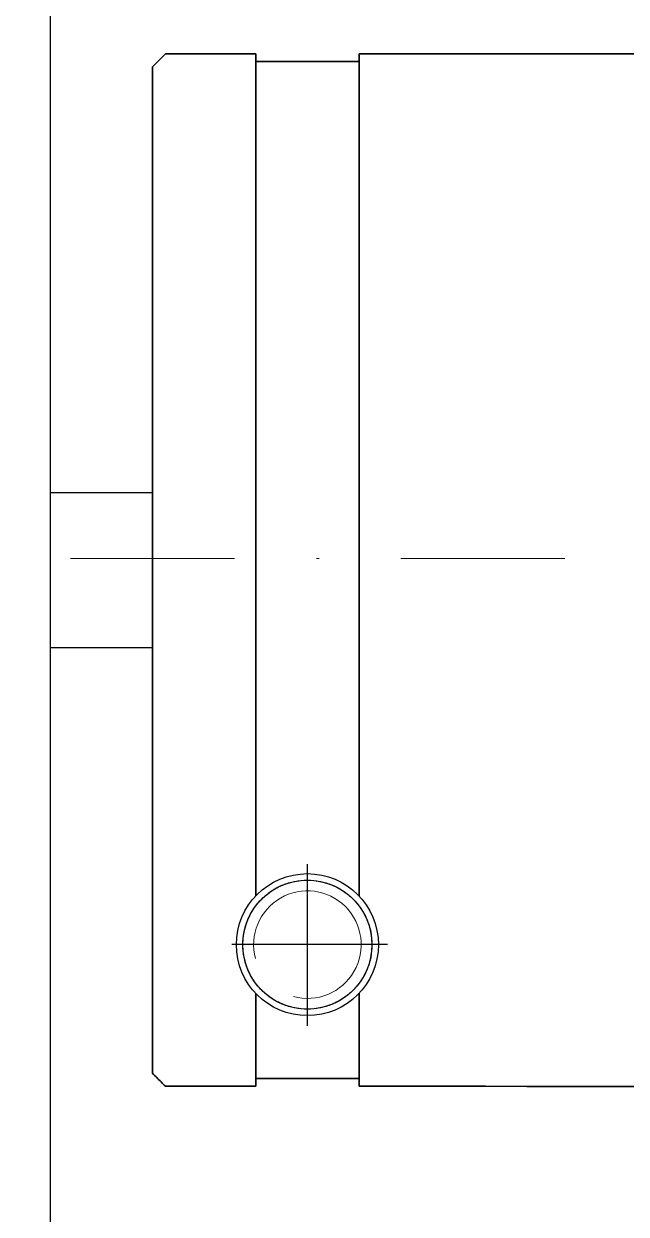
# Model space of a CAD drawing. Header units: millimetres. Extents: x -3183 to 3067, y 1033 to 2218.
# Drawn here: x 1981.75 to 2005.08, y 1545.62 to 1591.72 of the extents above; entities that cross this region are included whole.
import ezdxf

# ---------------------------------------------------------------- set-up
doc = ezdxf.new("R2010")
doc.units = ezdxf.units.MM
doc.linetypes.add('KRESKAKROPKA2', pattern=[12.7, 6.35, -3.175, 0, -3.175])
for name, color, linetype, lineweight in [('Cienkie', 51, 'Continuous', 13), ('Kontury', 7, 'Continuous', 35), ('oś', 7, 'KRESKAKROPKA2', 13)]:
    doc.layers.add(name, color=color, linetype=linetype, lineweight=lineweight)
doc.layers.add('osie', color=130, linetype='Continuous')

msp = doc.modelspace()

# ---------------------------------------------------------------- linework, layer by layer
for p, q in [((1982.77357, 1638.51544), (1982.77357, 1503.51544)), ((1982.77357, 1573.56605), (1986.73317, 1573.56605)), ((1982.77357, 1567.56605), (1986.73317, 1567.56605))]:
    msp.add_line(p, q)
at = {"color": 7, "linetype": 'Continuous'}
for radius in [2.75, 2.5]:
    msp.add_circle((1992.73317, 1556.05784), radius, dxfattribs=at)
for points, start_tangent, end_tangent in [([(1992.73317, 1553.55784, 4.00027), (1992.24544, 1553.60588, 4.00027), (1991.77646, 1553.74814, 4.00027), (1991.34424, 1553.97917, 4.00027), (1990.9654, 1554.29007, 4.00027), (1990.65449, 1554.66892, 4.00027), (1990.42347, 1555.10113, 4.00027), (1990.2812, 1555.57012, 4.00027), (1990.23317, 1556.05784, 4.00027), (1990.2812, 1556.54557, 4.00027), (1990.42347, 1557.01455, 4.00027), (1990.65449, 1557.44677, 4.00027), (1990.9654, 1557.82561, 4.00027), (1991.34424, 1558.13651, 4.00027), (1991.77646, 1558.36754, 4.00027), (1992.24544, 1558.5098, 4.00027), (1992.73317, 1558.55784, 4.00027)], (-0.99999828, 0.0018568), (0.99999828, 0.0018568)), ([(1992.73317, 1558.55784, 4.00027), (1993.22089, 1558.5098, 4.00027), (1993.68988, 1558.36754, 4.00027), (1994.12209, 1558.13651, 4.00027), (1994.50093, 1557.82561, 4.00027), (1994.81184, 1557.44677, 4.00027), (1995.04287, 1557.01455, 4.00027), (1995.18513, 1556.54557, 4.00027), (1995.23317, 1556.05784, 4.00027), (1995.18513, 1555.57012, 4.00027), (1995.04287, 1555.10113, 4.00027), (1994.81184, 1554.66892, 4.00027), (1994.50093, 1554.29007, 4.00027), (1994.12209, 1553.97917, 4.00027), (1993.68988, 1553.74814, 4.00027), (1993.22089, 1553.60588, 4.00027), (1992.73317, 1553.55784, 4.00027)], (0.99999828, -0.0018568), (-0.99999828, -0.0018568))]:
    msp.add_spline(points, degree=3, dxfattribs=dict(at, start_tangent=start_tangent, end_tangent=end_tangent))
at = {"layer": 'Cienkie', "color": 2, "linetype": 'Continuous'}
msp.add_arc((1992.73317, 1556.05784), 2.08333, 255, 195, dxfattribs=at)
at = {"layer": 'Kontury', "color": 7, "linetype": 'Continuous'}
for p, q in [((1986.73317, 1590.05784), (1987.23317, 1590.55784)), ((1987.23317, 1590.55784), (1990.73317, 1590.55784)), ((1990.73317, 1590.25784), (1990.73317, 1590.55784)), ((1994.73317, 1590.25784), (1994.73317, 1590.55784)), ((1994.73317, 1590.55784), (1999.63317, 1590.55784)), ((2001.23317, 1590.55784), (2003.38317, 1590.55784)), ((1994.73317, 1590.25784), (1990.73317, 1590.25784)), ((1986.73317, 1551.07426), (1986.73317, 1590.05784)), ((1987.23317, 1550.57385), (1990.73317, 1550.57385)), ((1990.73317, 1550.87409), (1990.73317, 1550.57385)), ((1994.73317, 1550.87409), (1990.73317, 1550.87409)), ((1994.73317, 1550.87409), (1994.73317, 1550.57385)), ((1994.73317, 1550.57385), (1999.63317, 1550.57385)), ((2001.23317, 1550.55784), (2003.38317, 1550.55784))]:
    msp.add_line(p, q, dxfattribs=at)
at = {"layer": 'Kontury'}
for p, q in [((1999.63317, 1590.55784), (2001.23317, 1590.55784)), ((2003.38317, 1590.55784), (2005.63317, 1590.55784)), ((1990.73317, 1557.9453), (1990.73317, 1590.25784)), ((1994.73317, 1590.25784), (1994.73317, 1557.9453)), ((1990.73317, 1550.87409), (1990.73317, 1554.17038)), ((1994.73317, 1554.17038), (1994.73317, 1550.87409)), ((1999.63317, 1550.57385), (2001.23317, 1550.55784)), ((2003.38317, 1550.55784), (2005.63317, 1550.55784))]:
    msp.add_line(p, q, dxfattribs=at)
at = {"layer": 'Kontury', "color": 7, "linetype": 'Continuous', "start_tangent": (-0.70682366, 0.70738979), "end_tangent": (-0.70680893, 0.7074045)}
msp.add_spline([(1987.23317, 1550.57385), (1987.06611, 1550.74103), (1986.89945, 1550.90784), (1986.73317, 1551.07426)], degree=3, dxfattribs=at)
at = {"layer": 'osie'}
for p, q in [((1992.73317, 1552.91567), (1992.73317, 1559.17277)), ((1995.83566, 1556.05784), (1989.81088, 1556.05784))]:
    msp.add_line(p, q, dxfattribs=at)
at = {"layer": 'oś'}
msp.add_line((2233.1088, 1571.01544), (1866.30001, 1571.01544), dxfattribs=at)

doc.saveas('drawing.dxf')
